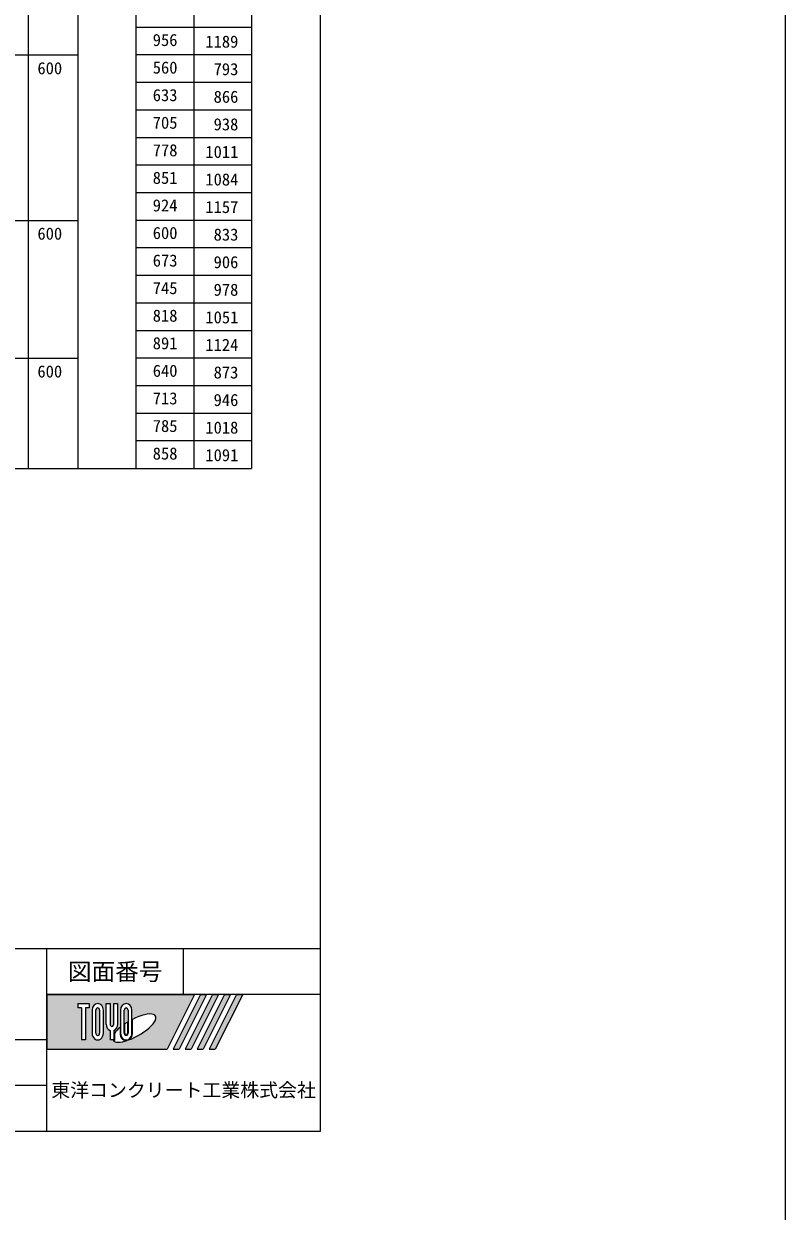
# Model space of a CAD drawing. Units: millimetres at full size; details may follow other scales. Extents: x 5964 to 125098, y -10801 to 28073.
# Drawn here: x 73942 to 76326, y -664 to 3058 of the extents above; entities that cross this region are included whole.
import ezdxf
from ezdxf.enums import TextEntityAlignment as Align

# ---------------------------------------------------------------- set-up
doc = ezdxf.new("R2010")
doc.units = ezdxf.units.MM
doc.header["$LTSCALE"] = 19
doc.layers.add('0_2', color=7, linetype='Continuous', lineweight=20)
doc.layers.add('枠', color=5, linetype='Continuous', lineweight=5)
doc.styles.add('ＭＳ ゴシック', font='')
doc.styles.get('ＭＳ ゴシック').set_extended_font_data('MS Gothic')

msp = doc.modelspace()

# ---------------------------------------------------------------- hatches: boundary and pattern name
at = {"layer": '枠'}
h = msp.add_hatch(color=7, dxfattribs=at)
h.paths.add_polyline_path([(74013.45, 15.88), (74013.45, -155.55), (74390.6, -155.55), (74476.31, 15.88)])
edge = h.paths.add_edge_path(flags=16)
edge.add_ellipse((74287.28, -89.65), major_axis=(67.17, 37.6), ratio=0.3471473, start_angle=-144.31122, end_angle=72.1899, ccw=False)
edge.add_ellipse((74262.41, -105.88), major_axis=(0, 22.86), ratio=0.8463542, start_angle=-160.70346, end_angle=-90)
edge.add_line((74281.75, -105.88), (74281.75, -62.31))
edge = h.paths.add_edge_path(flags=16)
edge.add_ellipse((74262.41, -33.79), major_axis=(0, 21.1), ratio=0.8463542, start_angle=-90, end_angle=90, ccw=False)
edge.add_line((74280.27, -33.79), (74280.27, -105.88))
edge.add_ellipse((74262.41, -105.88), major_axis=(0, 21.1), ratio=0.8463542, start_angle=90, end_angle=-90, ccw=False)
edge.add_line((74244.55, -105.88), (74244.55, -33.79))
edge = h.paths.add_edge_path(flags=16)
edge.add_line((74268.36, -33.79), (74268.36, -105.88))
edge.add_ellipse((74262.41, -105.88), major_axis=(0, 7.03), ratio=0.8463542, start_angle=90, end_angle=-90, ccw=False)
edge.add_line((74256.46, -105.88), (74256.46, -33.79))
edge.add_ellipse((74262.41, -33.79), major_axis=(0, 7.03), ratio=0.8463542, start_angle=-90, end_angle=90, ccw=False)
edge = h.paths.add_edge_path(flags=16)
edge.add_line((74266.87, -70.64), (74266.87, -105.88))
edge.add_ellipse((74262.41, -105.88), major_axis=(0, 5.27), ratio=0.8463543, start_angle=90, end_angle=-90, ccw=False)
edge.add_line((74257.94, -105.88), (74257.94, -76.41))
edge.add_ellipse((74287.28, -89.65), major_axis=(67.17, 37.6), ratio=0.3471473, start_angle=107.79174, end_angle=126.47132, ccw=False)
edge = h.paths.add_edge_path(flags=16)
edge.add_line((74235.62, -12.69), (74235.62, -77.31))
edge.add_ellipse((74217.77, -77.31), major_axis=(0, 21.1), ratio=0.8463542, start_angle=-163.34117, end_angle=-90, ccw=False)
edge.add_line((74223.72, -97.2), (74223.72, -126.98))
edge.add_line((74223.72, -126.98), (74211.81, -126.98))
edge.add_line((74211.81, -126.98), (74211.81, -97.2))
edge.add_ellipse((74217.77, -77.31), major_axis=(0, 21.1), ratio=0.8463542, start_angle=90, end_angle=163.34117, ccw=False)
edge.add_line((74199.91, -77.31), (74199.91, -12.69))
edge.add_line((74199.91, -12.69), (74211.81, -12.69))
edge.add_line((74211.81, -12.69), (74211.81, -77.31))
edge.add_ellipse((74217.77, -77.31), major_axis=(0, 7.03), ratio=0.8463542, start_angle=90, end_angle=-90)
edge.add_line((74223.72, -77.31), (74223.72, -12.69))
edge.add_line((74223.72, -12.69), (74235.62, -12.69))
edge = h.paths.add_edge_path(flags=16)
edge.add_line((74243.06, -87.68), (74243.06, -105.88))
edge.add_ellipse((74262.41, -105.88), major_axis=(0, 22.86), ratio=0.8463542, start_angle=90, end_angle=-171.54427)
edge.add_ellipse((74287.28, -89.65), major_axis=(67.17, 37.6), ratio=0.3471473, start_angle=-178.64954, end_angle=-148.29244, ccw=False)
edge.add_line((74221.15, -128.73), (74225.21, -128.73))
edge.add_line((74225.21, -128.73), (74225.21, -106.45))
edge.add_ellipse((74287.28, -89.65), major_axis=(67.17, 37.6), ratio=0.3471473, start_angle=148.21912, end_angle=165.90812, ccw=False)
edge = h.paths.add_edge_path(flags=16)
edge.add_ellipse((74173.12, -33.79), major_axis=(0, 21.1), ratio=0.8463542, start_angle=-90, end_angle=90, ccw=False)
edge.add_line((74190.98, -33.79), (74190.98, -105.88))
edge.add_ellipse((74173.12, -105.88), major_axis=(0, 21.1), ratio=0.8463542, start_angle=90, end_angle=-90, ccw=False)
edge.add_line((74155.27, -105.88), (74155.27, -33.79))
edge = h.paths.add_edge_path(flags=16)
edge.add_line((74179.08, -33.79), (74179.08, -105.88))
edge.add_ellipse((74173.12, -105.88), major_axis=(0, 7.03), ratio=0.8463542, start_angle=90, end_angle=-90, ccw=False)
edge.add_line((74167.17, -105.88), (74167.17, -33.79))
edge.add_ellipse((74173.12, -33.79), major_axis=(0, 7.03), ratio=0.8463542, start_angle=-90, end_angle=90, ccw=False)
h.paths.add_polyline_path([(74146.34, -12.69), (74146.34, -26.76), (74134.43, -26.76), (74134.43, -126.98), (74122.53, -126.98), (74122.53, -26.76), (74110.62, -26.76), (74110.62, -12.69)], flags=16)
for points in [[(74409.45, -155.55), (74428.31, -155.55), (74514.02, 15.88), (74495.17, 15.88)], [(74551.74, 15.88), (74532.88, 15.88), (74447.17, -155.55), (74466.02, -155.55)], [(74589.45, 15.88), (74570.6, 15.88), (74484.88, -155.55), (74503.74, -155.55)], [(74627.17, 15.88), (74608.31, 15.88), (74522.6, -155.55), (74541.45, -155.55)]]:
    msp.add_hatch(color=7, dxfattribs=at).paths.add_polyline_path(points)

# ---------------------------------------------------------------- linework, layer by layer
at = {"layer": '0_2'}
for p, q in [((74110.81, 4601.59), (74110.81, 1664)), ((74655.13, 4601.59), (74655.13, 1664)), ((73955.3, 4428.79), (73955.3, 1664)), ((74292.26, 4428.79), (74292.26, 1664)), ((74473.69, 4428.79), (74473.69, 1664)), ((74655.13, 3046.4), (74292.26, 3046.4)), ((71312.09, 2960), (74110.81, 2960)), ((74655.13, 2960), (74292.26, 2960)), ((74655.13, 2873.6), (74292.26, 2873.6)), ((74655.13, 2787.2), (74292.26, 2787.2)), ((74655.13, 2700.8), (74292.26, 2700.8)), ((74655.13, 2614.4), (74292.26, 2614.4)), ((74655.13, 2528), (74292.26, 2528)), ((71312.09, 2441.6), (74110.81, 2441.6)), ((74655.13, 2441.6), (74292.26, 2441.6)), ((74655.13, 2355.2), (74292.26, 2355.2)), ((74655.13, 2268.8), (74292.26, 2268.8)), ((74655.13, 2182.4), (74292.26, 2182.4)), ((74655.13, 2096), (74292.26, 2096)), ((71312.09, 2009.6), (74110.81, 2009.6)), ((74655.13, 2009.6), (74292.26, 2009.6)), ((74655.13, 1923.2), (74292.26, 1923.2)), ((74655.13, 1836.8), (74292.26, 1836.8)), ((74655.13, 1750.4), (74292.26, 1750.4)), ((70680.57, 1664), (74655.13, 1664))]:
    msp.add_line(p, q, dxfattribs=at)
at = {"layer": '枠', "lineweight": 20}
for p, q in [((76326.4, 14307.1), (76326.4, -6940.1)), ((74870.6, -412.69), (74870.6, 5101.59)), ((74870.6, 158.74), (72233.68, 158.74)), ((74013.45, -412.69), (74013.45, 158.74)), ((74442.02, 15.88), (74442.02, 158.74)), ((74870.6, 15.88), (74013.45, 15.88)), ((74013.45, -126.98), (72233.68, -126.98)), ((74013.45, -269.83), (72233.68, -269.83)), ((66870.6, -412.69), (74870.6, -412.69))]:
    msp.add_line(p, q, dxfattribs=at)
at = {"layer": '枠'}
for p, q in [((74013.45, 15.88), (74013.45, -155.55)), ((74013.45, 15.88), (74476.31, 15.88)), ((74476.31, 15.88), (74390.6, -155.55)), ((74495.17, 15.88), (74409.45, -155.55)), ((74514.02, 15.88), (74428.31, -155.55)), ((74532.88, 15.88), (74447.17, -155.55)), ((74551.74, 15.88), (74466.02, -155.55)), ((74570.6, 15.88), (74484.88, -155.55)), ((74495.17, 15.88), (74514.02, 15.88)), ((74589.45, 15.88), (74503.74, -155.55)), ((74608.31, 15.88), (74522.6, -155.55)), ((74532.88, 15.88), (74551.74, 15.88)), ((74627.17, 15.88), (74541.45, -155.55)), ((74570.6, 15.88), (74589.45, 15.88)), ((74608.31, 15.88), (74627.17, 15.88)), ((74110.62, -12.69), (74110.62, -26.76)), ((74110.62, -12.69), (74146.34, -12.69)), ((74122.53, -26.76), (74110.62, -26.76)), ((74122.53, -26.76), (74122.53, -126.98)), ((74134.43, -26.76), (74134.43, -126.98)), ((74146.34, -26.76), (74134.43, -26.76)), ((74146.34, -12.69), (74146.34, -26.76)), ((74155.27, -33.79), (74155.27, -105.88)), ((74167.17, -105.88), (74167.17, -33.79)), ((74179.08, -33.79), (74179.08, -105.88)), ((74190.98, -105.88), (74190.98, -33.79)), ((74199.91, -77.31), (74199.91, -12.69)), ((74199.91, -12.69), (74211.81, -12.69)), ((74211.81, -12.69), (74211.81, -77.31)), ((74223.72, -77.31), (74223.72, -12.69)), ((74223.72, -12.69), (74235.62, -12.69)), ((74235.62, -12.69), (74235.62, -77.31)), ((74244.55, -33.79), (74244.55, -105.88)), ((74256.46, -105.88), (74256.46, -33.79)), ((74268.36, -33.79), (74268.36, -105.88)), ((74280.27, -105.88), (74280.27, -33.79)), ((74266.87, -70.64), (74266.87, -105.88)), ((74281.75, -105.88), (74281.75, -62.31)), ((74211.81, -97.2), (74211.81, -126.98)), ((74223.72, -97.2), (74223.72, -126.98)), ((74225.21, -106.45), (74225.21, -128.73)), ((74243.06, -87.68), (74243.06, -105.88)), ((74257.94, -105.88), (74257.94, -76.41)), ((74134.43, -126.98), (74122.53, -126.98)), ((74223.72, -126.98), (74211.81, -126.98)), ((74221.15, -128.73), (74225.21, -128.73)), ((74013.45, -155.55), (74390.6, -155.55)), ((74409.45, -155.55), (74428.31, -155.55)), ((74447.17, -155.55), (74466.02, -155.55)), ((74484.88, -155.55), (74503.74, -155.55)), ((74522.6, -155.55), (74541.45, -155.55))]:
    msp.add_line(p, q, dxfattribs=at)
for centre, major_axis, ratio, start_param, end_param in [((74173.12, -33.79), (0, 21.1), 0.846354, 4.712389, 7.8539816), ((74173.12, -33.79), (0, 7.03), 0.846354, 4.712389, 7.8539816), ((74262.41, -33.79), (0, 21.1), 0.846354, 4.712389, 7.8539816), ((74262.41, -33.79), (0, 7.03), 0.846354, 4.712389, 7.8539816), ((74287.28, -89.65), (67.17, 37.6), 0.347147, 1.6817405, 1.8219833), ((74287.28, -89.65), (67.17, 37.6), 0.347147, 4.2621853, 7.7429163), ((74173.12, -105.88), (0, 21.1), 0.846354, 1.5707963, 4.712389), ((74173.12, -105.88), (0, 7.03), 0.846354, 1.5707963, 4.712389), ((74217.77, -77.31), (0, 21.1), 0.846354, 1.5707963, 2.8017557), ((74217.77, -77.31), (0, 7.03), 0.846354, 1.5707963, 4.712389), ((74217.77, -77.31), (0, 21.1), 0.846354, 3.4814296, 4.712389), ((74287.28, -89.65), (67.17, 37.6), 0.347147, 2.0815197, 2.5155126), ((74262.41, -105.88), (0, 22.86), 0.846354, 1.5707963, 3.3154679), ((74262.41, -105.88), (0, 21.1), 0.846354, 1.5707963, 4.712389), ((74262.41, -105.88), (0, 7.03), 0.846354, 1.5707963, 4.712389), ((74262.41, -105.88), (0, 5.27), 0.846354, 1.5707963, 4.712389), ((74262.41, -105.88), (0, 22.86), 0.846354, 3.5338438, 4.712389), ((74287.28, -89.65), (67.17, 37.6), 0.347147, 3.2093975, 4.2004451)]:
    msp.add_ellipse(centre, major_axis=major_axis, ratio=ratio, start_param=start_param, end_param=end_param, dxfattribs=at)

# ---------------------------------------------------------------- texts
at = {"layer": '0_2', "style": 'ＭＳ ゴシック'}
for s, p in [('956', (74345.47, 2976.68)), ('600', (73984.32, 2888.18)), ('560', (74345.47, 2890.28)), ('633', (74345.47, 2803.88)), ('705', (74345.47, 2717.48)), ('778', (74345.47, 2631.08)), ('851', (74345.47, 2544.68)), ('924', (74345.47, 2458.28)), ('600', (74345.47, 2371.88)), ('600', (73984.32, 2369.78)), ('673', (74345.47, 2285.48)), ('745', (74345.47, 2199.08)), ('818', (74345.47, 2112.68)), ('891', (74345.47, 2026.28)), ('600', (73984.32, 1937.78)), ('640', (74345.47, 1939.88)), ('713', (74345.47, 1853.48)), ('785', (74345.47, 1767.08)), ('858', (74345.47, 1680.68))]:
    msp.add_text(s, height=37.98, dxfattribs=at).set_placement(p, align=Align.BOTTOM_LEFT)
for s, p in [('1189', (74613.62, 3001.96)), ('793', (74613.62, 2915.56)), ('866', (74613.62, 2829.16)), ('938', (74613.62, 2742.76)), ('1011', (74613.62, 2656.36)), ('1084', (74613.62, 2569.96)), ('1157', (74613.62, 2483.56)), ('833', (74613.62, 2397.16)), ('906', (74613.62, 2310.76)), ('978', (74613.62, 2224.36)), ('1051', (74613.62, 2137.96)), ('1124', (74613.62, 2051.56)), ('873', (74613.62, 1965.16)), ('946', (74613.62, 1878.76)), ('1018', (74613.62, 1792.36)), ('1091', (74613.62, 1705.96))]:
    msp.add_text(s, height=37.98, dxfattribs=at).set_placement(p, align=Align.MIDDLE_RIGHT)
for s, height, p in [('図面番号', 54.25, (74227.74, 87.31)), ('東洋コンクリート工業株式会社', 43.4, (74442.02, -283.99))]:
    msp.add_text(s, height=height, dxfattribs=at).set_placement(p, align=Align.MIDDLE_CENTER)

doc.saveas('drawing.dxf')
